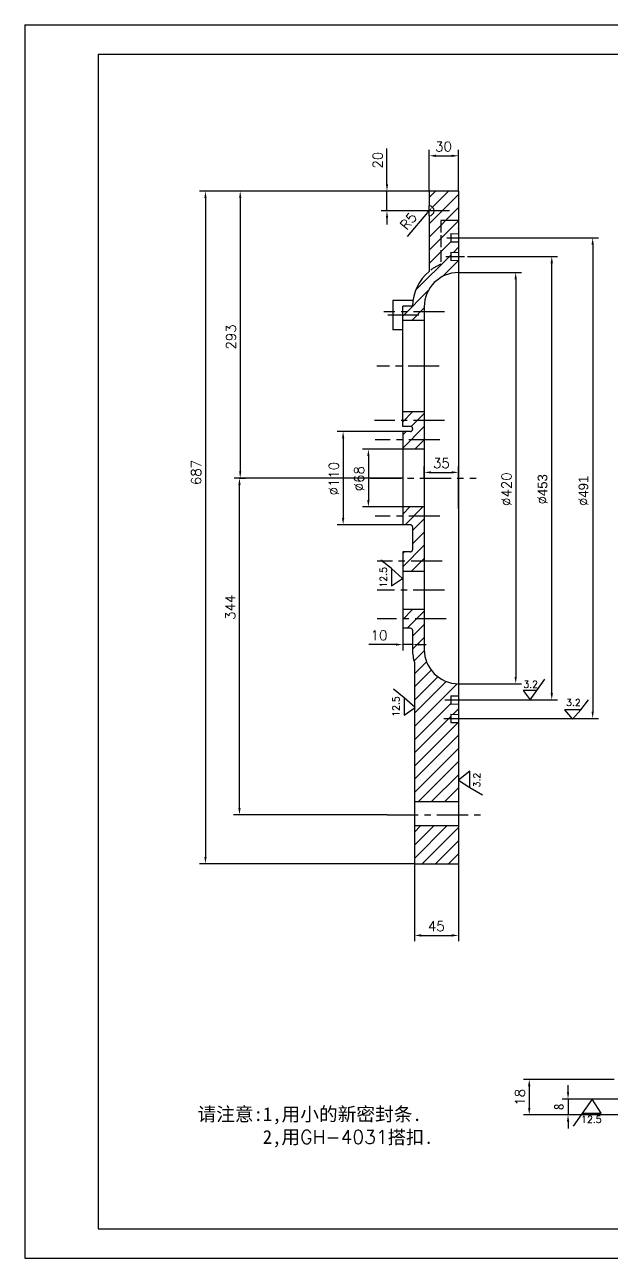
# Model space of a CAD drawing. Extents: x -1148 to 634, y -1374 to -114.
# Drawn here: x -1148 to -550, y -1374 to -114 of the extents above; entities that cross this region are included whole.
import ezdxf

# ---------------------------------------------------------------- set-up
doc = ezdxf.new("R2010")
doc.units = 0
doc.linetypes.add('ACAD_ISO02W100', pattern=[15, 12, -3])
doc.linetypes.add('CENTER', pattern=[50.8, 31.75, -6.35, 6.35, -6.35])
doc.layers.get('0').update_dxf_attribs({"linetype": 'CONTINUOUS'})
doc.layers.get('DEFPOINTS').update_dxf_attribs({"linetype": 'CONTINUOUS'})
doc.styles.add('DXF', font='txt.shx', dxfattribs={"height": 10})
doc.styles.get("Standard").update_dxf_attribs({"font": 'txt.shx', "height": 3.8})
doc.dimstyles.get("Standard").update_dxf_attribs({"dimscale": 5, "dimtxt": 4.5, "dimasz": 5.5, "dimexe": 4.25, "dimexo": 0.625, "dimgap": 2.2, "dimtad": 1, "dimdec": 4, "dimlfac": -1, "dimdsep": 46, "dimlunit": 6, "dimtxsty": 'Standard', "dimcen": 2.5, "dimclrd": 2, "dimclre": 2, "dimclrt": 2, "dimadec": 0, "dimazin": 0, "dimtfac": 1, "dimtdec": 4, "dimtmove": 0, "dimatfit": 3, "dimfxl": 1, "dimtolj": 1, "dimtzin": 0, "dimarcsym": 0})

# ---------------------------------------------------------------- blocks, each defined once
blk = doc.blocks.new('*D1')
at = {"color": 2, "linetype": 'ByBlock', "transparency": 16777216}
for p, q in [((-739.6, -576.7), (-739.6, -564.9)), ((-704.6, -607.9), (-704.6, -564.9)), ((-732.6, -570.9), (-711.6, -570.9))]:
    blk.add_line(p, q, dxfattribs=at)
for points in [[(-732.6, -569.7), (-732.6, -572), (-739.6, -570.9)], [(-711.6, -569.7), (-711.6, -572), (-704.6, -570.9)]]:
    blk.add_solid(points, dxfattribs=at)
at = {"layer": 'DEFPOINTS', "color": 0, "linetype": 'ByBlock', "transparency": 16777216}
for p in [(-739.6, -576.7), (-704.6, -570.9), (-704.6, -607.9)]:
    blk.add_point(p, dxfattribs=at)
at = {"color": 2, "linetype": 'ByBlock', "transparency": 16777216, "insert": (-722.1, -561.5), "char_height": 10, "attachment_point": 5, "style": 'DXF'}
blk.add_mtext('\\A1;35', dxfattribs=at)
blk = doc.blocks.new('*D2')
at = {"color": 2, "linetype": 'ByBlock', "transparency": 16777216}
for p, q in [((-749.6, -970.7), (-749.6, -1049.8)), ((-704.6, -970.7), (-704.6, -1049.8)), ((-742.6, -1043.8), (-711.6, -1043.8))]:
    blk.add_line(p, q, dxfattribs=at)
for points in [[(-742.6, -1042.6), (-742.6, -1045), (-749.6, -1043.8)], [(-711.6, -1042.6), (-711.6, -1045), (-704.6, -1043.8)]]:
    blk.add_solid(points, dxfattribs=at)
at = {"layer": 'DEFPOINTS', "color": 0, "linetype": 'ByBlock', "transparency": 16777216}
for p in [(-749.6, -970.7), (-704.6, -970.7), (-704.6, -1043.8)]:
    blk.add_point(p, dxfattribs=at)
at = {"color": 2, "linetype": 'ByBlock', "transparency": 16777216, "insert": (-727.3, -1034.4), "char_height": 10, "attachment_point": 5, "style": 'DXF'}
blk.add_mtext('\\A1;45', dxfattribs=at)
blk = doc.blocks.new('*D10')
at = {"color": 2, "lineweight": -2, "transparency": 16777216}
for p, q in [((-545.5, -1190.9), (-638.4, -1190.9)), ((-632.4, -1197.9), (-632.4, -1219.9)), ((-545.5, -1226.9), (-638.4, -1226.9))]:
    blk.add_line(p, q, dxfattribs=at)
at = {"color": 2, "transparency": 16777216}
for points in [[(-633.6, -1197.9), (-631.2, -1197.9), (-632.4, -1190.9)], [(-633.6, -1219.9), (-631.2, -1219.9), (-632.4, -1226.9)]]:
    blk.add_solid(points, dxfattribs=at)
at = {"layer": 'DEFPOINTS', "color": 0, "transparency": 16777216}
for p in [(-545.5, -1190.9), (-632.4, -1226.9), (-545.5, -1226.9)]:
    blk.add_point(p, dxfattribs=at)
at = {"color": 2, "transparency": 16777216, "insert": (-641.8, -1209.1), "char_height": 10, "attachment_point": 5, "rotation": 90, "style": 'DXF'}
blk.add_mtext('\\A1;18', dxfattribs=at)
blk = doc.blocks.new('*D19')
at = {"color": 2, "linetype": 'ByBlock', "transparency": 16777216}
for p, q in [((-761.6, -547.3), (-802.7, -547.3)), ((-796.7, -554.3), (-796.7, -599.2)), ((-761.6, -606.2), (-802.7, -606.2))]:
    blk.add_line(p, q, dxfattribs=at)
for points in [[(-797.8, -554.3), (-795.5, -554.3), (-796.7, -547.3)], [(-797.8, -599.2), (-795.5, -599.2), (-796.7, -606.2)]]:
    blk.add_solid(points, dxfattribs=at)
at = {"layer": 'DEFPOINTS', "color": 0, "linetype": 'ByBlock', "transparency": 16777216}
for p in [(-761.6, -547.3), (-796.7, -606.2), (-761.6, -606.2)]:
    blk.add_point(p, dxfattribs=at)
at = {"color": 2, "linetype": 'ByBlock', "transparency": 16777216, "insert": (-806.1, -577.3), "char_height": 10, "attachment_point": 5, "rotation": 90, "style": 'DXF'}
blk.add_mtext('\\A1;∅68', dxfattribs=at)
blk = doc.blocks.new('*D20')
at = {"color": 2, "linetype": 'ByBlock', "transparency": 16777216}
for p, q in [((-761.6, -529.1), (-828.5, -529.1)), ((-822.5, -536.1), (-822.5, -617.4)), ((-761.6, -624.4), (-828.5, -624.4))]:
    blk.add_line(p, q, dxfattribs=at)
for points in [[(-823.6, -536.1), (-821.3, -536.1), (-822.5, -529.1)], [(-823.6, -617.4), (-821.3, -617.4), (-822.5, -624.4)]]:
    blk.add_solid(points, dxfattribs=at)
at = {"layer": 'DEFPOINTS', "color": 0, "linetype": 'ByBlock', "transparency": 16777216}
for p in [(-761.6, -529.1), (-822.5, -624.4), (-761.6, -624.4)]:
    blk.add_point(p, dxfattribs=at)
at = {"color": 2, "linetype": 'ByBlock', "transparency": 16777216, "insert": (-831.9, -577.3), "char_height": 10, "attachment_point": 5, "rotation": 90, "style": 'DXF'}
blk.add_mtext('\\A1;∅110', dxfattribs=at)
blk = doc.blocks.new('*D21')
at = {"color": 2, "linetype": 'ByBlock', "transparency": 16777216}
for p, q in [((-704.6, -366.7), (-640.2, -366.7)), ((-646.2, -373.7), (-646.2, -779.7)), ((-704.6, -786.7), (-640.2, -786.7))]:
    blk.add_line(p, q, dxfattribs=at)
for points in [[(-647.4, -373.7), (-645.1, -373.7), (-646.2, -366.7)], [(-647.4, -779.7), (-645.1, -779.7), (-646.2, -786.7)]]:
    blk.add_solid(points, dxfattribs=at)
at = {"layer": 'DEFPOINTS', "color": 0, "linetype": 'ByBlock', "transparency": 16777216}
for p in [(-704.6, -366.7), (-704.6, -786.7), (-646.2, -786.7)]:
    blk.add_point(p, dxfattribs=at)
at = {"color": 2, "linetype": 'ByBlock', "transparency": 16777216, "insert": (-655.6, -588), "char_height": 10, "attachment_point": 5, "rotation": 90, "style": 'DXF'}
blk.add_mtext('\\A1;∅420', dxfattribs=at)
blk = doc.blocks.new('*D26')
at = {"color": 2, "linetype": 'ByBlock', "transparency": 16777216}
for p, q in [((-761.6, -730), (-761.6, -752.7)), ((-751.6, -732), (-751.6, -752.7)), ((-768.6, -746.7), (-796.1, -746.7)), ((-751.6, -746.7), (-761.6, -746.7)), ((-744.6, -746.7), (-737.6, -746.7))]:
    blk.add_line(p, q, dxfattribs=at)
for points in [[(-768.6, -745.6), (-768.6, -747.9), (-761.6, -746.7)], [(-744.6, -745.6), (-744.6, -747.9), (-751.6, -746.7)]]:
    blk.add_solid(points, dxfattribs=at)
at = {"layer": 'DEFPOINTS', "color": 0, "linetype": 'ByBlock', "transparency": 16777216}
for p in [(-761.6, -730), (-751.6, -732), (-751.6, -746.7)]:
    blk.add_point(p, dxfattribs=at)
at = {"color": 2, "linetype": 'ByBlock', "transparency": 16777216, "insert": (-785.8, -737.3), "char_height": 10, "attachment_point": 5, "style": 'DXF'}
blk.add_mtext('\\A1;10', dxfattribs=at)
blk = doc.blocks.new('*D31')
at = {"color": 2, "lineweight": -2, "transparency": 16777216}
for p, q in [((-928.5, -576.7), (-922.3, -576.7)), ((-928.3, -913.7), (-928.3, -583.7)), ((-777.4, -920.7), (-934.3, -920.7))]:
    blk.add_line(p, q, dxfattribs=at)
at = {"color": 2, "transparency": 16777216}
for points in [[(-929.5, -583.7), (-927.2, -583.7), (-928.3, -576.7)], [(-929.5, -913.7), (-927.2, -913.7), (-928.3, -920.7)]]:
    blk.add_solid(points, dxfattribs=at)
at = {"layer": 'DEFPOINTS', "color": 0, "transparency": 16777216}
for p in [(-928.5, -576.7), (-928.3, -576.7), (-777.4, -920.7)]:
    blk.add_point(p, dxfattribs=at)
at = {"color": 2, "transparency": 16777216, "insert": (-937.7, -708.7), "char_height": 10, "attachment_point": 5, "rotation": 90, "style": 'DXF'}
blk.add_mtext('\\A1;344', dxfattribs=at)
blk = doc.blocks.new('*D32')
at = {"color": 2, "lineweight": -2, "transparency": 16777216}
for p, q in [((-695.4, -350.3), (-603.4, -350.3)), ((-609.4, -796.2), (-609.4, -357.3)), ((-695.4, -803.2), (-603.4, -803.2))]:
    blk.add_line(p, q, dxfattribs=at)
at = {"color": 2, "transparency": 16777216}
for points in [[(-610.6, -357.3), (-608.2, -357.3), (-609.4, -350.3)], [(-610.6, -796.2), (-608.2, -796.2), (-609.4, -803.2)]]:
    blk.add_solid(points, dxfattribs=at)
at = {"layer": 'DEFPOINTS', "color": 0, "transparency": 16777216}
for p in [(-695.4, -350.3), (-609.4, -350.3), (-695.4, -803.2)]:
    blk.add_point(p, dxfattribs=at)
at = {"color": 2, "transparency": 16777216, "insert": (-618.8, -588.2), "char_height": 10, "attachment_point": 5, "rotation": 90, "style": 'DXF'}
blk.add_mtext('\\A1;%%c{\\f??|b0|i0|c0|p54;453}', dxfattribs=at)
blk = doc.blocks.new('*D33')
at = {"color": 2, "lineweight": -2, "transparency": 16777216}
for p, q in [((-698.6, -331.3), (-561.6, -331.3)), ((-567.6, -338.3), (-567.6, -815.2)), ((-695.8, -822.2), (-561.6, -822.2))]:
    blk.add_line(p, q, dxfattribs=at)
at = {"color": 2, "transparency": 16777216}
for points in [[(-568.8, -338.3), (-566.5, -338.3), (-567.6, -331.3)], [(-568.8, -815.2), (-566.5, -815.2), (-567.6, -822.2)]]:
    blk.add_solid(points, dxfattribs=at)
at = {"layer": 'DEFPOINTS', "color": 0, "transparency": 16777216}
for p in [(-698.6, -331.3), (-695.8, -822.2), (-567.6, -822.2)]:
    blk.add_point(p, dxfattribs=at)
at = {"color": 2, "transparency": 16777216, "insert": (-577, -589.8), "char_height": 10, "attachment_point": 5, "rotation": 90, "style": 'DXF'}
blk.add_mtext('\\A1;%%c{\\f??|b0|i0|c0|p54;491}', dxfattribs=at)
blk = doc.blocks.new('*D36')
at = {"color": 2, "lineweight": -2, "transparency": 16777216}
for p, q in [((-592.8, -1203.9), (-592.8, -1196.9)), ((-518.9, -1210.9), (-598.8, -1210.9)), ((-592.8, -1210.9), (-592.8, -1226.9)), ((-518.4, -1226.9), (-598.8, -1226.9)), ((-592.8, -1233.9), (-592.8, -1240.9))]:
    blk.add_line(p, q, dxfattribs=at)
at = {"color": 2, "transparency": 16777216}
for points in [[(-593.9, -1203.9), (-591.6, -1203.9), (-592.8, -1210.9)], [(-593.9, -1233.9), (-591.6, -1233.9), (-592.8, -1226.9)]]:
    blk.add_solid(points, dxfattribs=at)
at = {"layer": 'DEFPOINTS', "color": 0, "transparency": 16777216}
for p in [(-518.9, -1210.9), (-592.8, -1226.9), (-518.4, -1226.9)]:
    blk.add_point(p, dxfattribs=at)
at = {"color": 2, "transparency": 16777216, "insert": (-602.2, -1218.9), "char_height": 10, "attachment_point": 5, "rotation": 90, "style": 'DXF'}
blk.add_mtext('\\A1;{\\fSimSun|b0|i0|c134|p54;8}', dxfattribs=at)
blk = doc.blocks.new('*D37')
at = {"color": 2, "lineweight": -2, "transparency": 16777216}
for p, q in [((-734.6, -283.7), (-734.6, -241.5)), ((-727.6, -247.5), (-711.6, -247.5)), ((-704.6, -283.7), (-704.6, -241.5))]:
    blk.add_line(p, q, dxfattribs=at)
at = {"color": 2, "transparency": 16777216}
for points in [[(-727.6, -246.4), (-727.6, -248.7), (-734.6, -247.5)], [(-711.6, -246.4), (-711.6, -248.7), (-704.6, -247.5)]]:
    blk.add_solid(points, dxfattribs=at)
at = {"layer": 'DEFPOINTS', "color": 0, "transparency": 16777216}
for p in [(-704.6, -247.5), (-734.6, -283.7), (-704.6, -283.7)]:
    blk.add_point(p, dxfattribs=at)
at = {"color": 2, "transparency": 16777216, "insert": (-719.9, -238.1), "char_height": 10, "attachment_point": 5, "style": 'DXF'}
blk.add_mtext('\\A1;30', dxfattribs=at)
blk = doc.blocks.new('*D38')
at = {"color": 2, "lineweight": -2, "transparency": 16777216}
for p, q in [((-777.7, -276.7), (-777.7, -240.1)), ((-734.6, -283.7), (-783.7, -283.7)), ((-777.7, -303.7), (-777.7, -283.7)), ((-744, -303.7), (-783.7, -303.7)), ((-777.7, -310.7), (-777.7, -317.7))]:
    blk.add_line(p, q, dxfattribs=at)
at = {"color": 2, "transparency": 16777216}
for points in [[(-778.8, -276.7), (-776.5, -276.7), (-777.7, -283.7)], [(-778.8, -310.7), (-776.5, -310.7), (-777.7, -303.7)]]:
    blk.add_solid(points, dxfattribs=at)
at = {"layer": 'DEFPOINTS', "color": 0, "transparency": 16777216}
for p in [(-734.6, -283.7), (-777.7, -303.7), (-744, -303.7)]:
    blk.add_point(p, dxfattribs=at)
at = {"color": 2, "transparency": 16777216, "insert": (-787.1, -252), "char_height": 10, "attachment_point": 5, "rotation": 90, "style": 'DXF'}
blk.add_mtext('\\A1;20', dxfattribs=at)
blk = doc.blocks.new('*D39')
at = {"color": 2, "lineweight": -2, "transparency": 16777216}
blk.add_line((-756.8, -330.1), (-735.9, -305.3), dxfattribs=at)
at = {"color": 2, "transparency": 16777216}
blk.add_solid([(-736.8, -304.5), (-735, -306), (-731.4, -299.9)], dxfattribs=at)
at = {"layer": 'DEFPOINTS', "color": 0, "transparency": 16777216}
for p in [(-731.4, -299.9), (-734.6, -303.7)]:
    blk.add_point(p, dxfattribs=at)
at = {"color": 2, "transparency": 16777216, "insert": (-755.8, -314.3), "char_height": 10, "attachment_point": 5, "rotation": 49.8315, "style": 'DXF'}
blk.add_mtext('\\A1;R5', dxfattribs=at)
blk = doc.blocks.new('*D40')
at = {"color": 2, "lineweight": -2, "transparency": 16777216}
for p, q in [((-734.6, -283.7), (-933.6, -283.7)), ((-927.6, -290.7), (-927.6, -569.7)), ((-777.7, -576.7), (-933.6, -576.7))]:
    blk.add_line(p, q, dxfattribs=at)
at = {"color": 2, "transparency": 16777216}
for points in [[(-928.7, -290.7), (-926.4, -290.7), (-927.6, -283.7)], [(-928.7, -569.7), (-926.4, -569.7), (-927.6, -576.7)]]:
    blk.add_solid(points, dxfattribs=at)
at = {"layer": 'DEFPOINTS', "color": 0, "transparency": 16777216}
for p in [(-734.6, -283.7), (-927.6, -576.7), (-777.7, -576.7)]:
    blk.add_point(p, dxfattribs=at)
at = {"color": 2, "transparency": 16777216, "insert": (-937, -432.6), "char_height": 10, "attachment_point": 5, "rotation": 90, "style": 'DXF'}
blk.add_mtext('\\A1;293', dxfattribs=at)
blk = doc.blocks.new('*D41')
at = {"color": 2, "lineweight": -2, "transparency": 16777216}
for p, q in [((-734.6, -283.7), (-969.1, -283.7)), ((-963.1, -290.7), (-963.1, -963.7)), ((-749.6, -970.7), (-969.1, -970.7))]:
    blk.add_line(p, q, dxfattribs=at)
at = {"color": 2, "transparency": 16777216}
for points in [[(-964.2, -290.7), (-961.9, -290.7), (-963.1, -283.7)], [(-964.2, -963.7), (-961.9, -963.7), (-963.1, -970.7)]]:
    blk.add_solid(points, dxfattribs=at)
at = {"layer": 'DEFPOINTS', "color": 0, "transparency": 16777216}
for p in [(-734.6, -283.7), (-963.1, -970.7), (-749.6, -970.7)]:
    blk.add_point(p, dxfattribs=at)
at = {"color": 2, "transparency": 16777216, "insert": (-972.5, -571), "char_height": 10, "attachment_point": 5, "rotation": 90, "style": 'DXF'}
blk.add_mtext('\\A1;687', dxfattribs=at)

msp = doc.modelspace()

# ---------------------------------------------------------------- hatches: boundary and pattern name
h = msp.add_hatch()
h.set_pattern_fill('ANSI31', color=256, scale=3, style=0)
h.paths.add_polyline_path([(-734.60247, -308.74945), (-734.60247, -365.56934, -0.0749564965), (-722.60247, -358.33286), (-722.60247, -313.74945), (-704.60247, -313.74945), (-704.60247, -283.74945), (-734.60247, -283.74945), (-734.60247, -298.74945, -1)])
h.paths.add_polyline_path([(-722.60247, -358.33286, 0.0749564965), (-734.60247, -365.56934, 0.2187476887), (-751.59561, -400.94629), (-761.60247, -400.94629), (-761.60247, -407.00847), (-739.60247, -407.00847), (-739.60247, -401.74945, -0.4142135624), (-704.60247, -366.74945), (-704.60247, -354.29945), (-712.60247, -354.54945), (-712.60247, -346.04945), (-704.60247, -346.29945), (-704.60247, -335.29945), (-712.60247, -335.54945), (-712.60247, -327.04945), (-704.60247, -327.29945), (-704.60247, -313.74945), (-722.60247, -313.74945)])
h.paths.add_polyline_path([(-739.60247, -415.66872), (-739.60247, -407.00847), (-761.60247, -407.00847), (-761.60247, -415.66872)])
h.paths.add_polyline_path([(-761.60247, -509.19947), (-761.60247, -517.85972), (-739.60247, -517.85972), (-739.60247, -509.19947)])
h.paths.add_polyline_path([(-739.60247, -537.7783), (-739.60247, -517.85972), (-761.60247, -517.85972), (-761.60247, -523.9219), (-753.60247, -523.9219, -0.4142135624), (-751.60247, -525.9219), (-751.60247, -527.11805, -0.4142135624), (-753.60247, -529.11805), (-761.60247, -529.11805), (-761.60247, -537.7783)])
h.paths.add_polyline_path([(-739.60247, -547.30458), (-739.60247, -537.7783), (-761.60247, -537.7783), (-761.60247, -547.30458)])
h.paths.add_polyline_path([(-739.60247, -615.72059), (-739.60247, -606.19431), (-761.60247, -606.19431), (-761.60247, -615.72059)])
h.paths.add_polyline_path([(-751.60247, -650.09366, -0.4142135624), (-753.60247, -652.09366), (-761.60247, -652.09366), (-761.60247, -661.61994), (-739.60247, -661.61994), (-739.60247, -615.72059), (-761.60247, -615.72059), (-761.60247, -624.38084), (-753.60247, -624.38084, -0.4142135624), (-751.60247, -626.38084)])
h.paths.add_polyline_path([(-739.60247, -672.17226), (-739.60247, -661.61994), (-761.60247, -661.61994), (-761.60247, -672.17226)])
h.paths.add_polyline_path([(-761.60247, -711.0648), (-761.60247, -720.50966), (-739.60247, -720.50966), (-739.60247, -711.0648)])
h.paths.add_polyline_path([(-749.60247, -810.483), (-749.00853, -811.01078), (-749.60247, -811.41933), (-749.60247, -907.49945), (-704.60247, -907.49945), (-704.60247, -826.19945), (-712.60247, -826.44945), (-712.60247, -817.94945), (-704.60247, -818.19945), (-704.60247, -807.19945), (-712.60247, -807.44945), (-712.60247, -798.94945), (-704.60247, -799.19945), (-704.60247, -786.74945, -0.4142135624), (-739.60247, -751.74945), (-739.60247, -720.50966), (-761.60247, -720.50966), (-761.60247, -730.03594), (-753.60247, -730.03594, -0.4142135624), (-751.60247, -732.03594), (-751.60247, -751.74945, 0.0733246173), (-749.60247, -765.31411)])
h.paths.add_polyline_path([(-749.60247, -931.99945), (-749.60247, -970.74945), (-704.60247, -970.74945), (-704.60247, -931.99945)])

# ---------------------------------------------------------------- linework, layer by layer
at = {"color": 2}
for p, q in [((-1147.68865, -113.60726), (634.31135, -113.60726)), ((-1147.68865, -113.60726), (-1147.68865, -1373.60726)), ((-1147.68865, -1373.60726), (634.31135, -1373.60726))]:
    msp.add_line(p, q, dxfattribs=at)
at = {"color": 4}
for p, q in [((-1072.68865, -143.60726), (-1072.68865, -1343.60726)), ((-1072.68865, -143.60726), (604.31135, -143.60726)), ((-734.60247, -283.74945), (-734.60247, -298.74945)), ((-704.60247, -283.74945), (-734.60247, -283.74945)), ((-704.60247, -283.74945), (-704.60247, -970.74945)), ((-734.60247, -308.74945), (-734.60247, -365.56934)), ((-712.60247, -327.04945), (-712.60247, -335.54945)), ((-712.60247, -327.04945), (-704.60247, -327.29945)), ((-712.60247, -335.54945), (-704.60247, -335.29945)), ((-712.60247, -346.04945), (-704.60247, -346.29945)), ((-712.60247, -346.04945), (-712.60247, -354.54945)), ((-712.60247, -354.54945), (-704.60247, -354.29945)), ((-771.60247, -395.45113), (-771.60247, -425.45113)), ((-751.17855, -395.45113), (-771.60247, -395.45113)), ((-751.59561, -400.94629), (-761.60247, -400.94629)), ((-761.60247, -523.9219), (-761.60247, -400.94629)), ((-739.60247, -401.74945), (-739.60247, -751.74945)), ((-739.60247, -415.66872), (-761.60247, -415.66872)), ((-761.60247, -425.45113), (-771.60247, -425.45113)), ((-739.60247, -509.19947), (-761.60247, -509.19947)), ((-753.60247, -523.9219), (-761.60247, -523.9219)), ((-761.60247, -529.11805), (-761.60247, -624.38084)), ((-753.60247, -529.11805), (-761.60247, -529.11805)), ((-751.60247, -525.9219), (-751.60247, -527.11805)), ((-739.60247, -547.30458), (-761.60247, -547.30458)), ((-739.60247, -606.19431), (-761.60247, -606.19431)), ((-753.60247, -624.38084), (-761.60247, -624.38084)), ((-751.60247, -626.38084), (-751.60247, -650.09366)), ((-761.60247, -652.09366), (-761.60247, -730.03594)), ((-753.60247, -652.09366), (-761.60247, -652.09366)), ((-739.60247, -672.17226), (-761.60247, -672.17226)), ((-739.60247, -711.0648), (-761.60247, -711.0648)), ((-753.60247, -730.03594), (-761.60247, -730.03594)), ((-751.60247, -732.03594), (-751.60247, -751.74945)), ((-749.60247, -765.31411), (-749.60247, -970.74945)), ((-712.60247, -798.94945), (-712.60247, -807.44945)), ((-712.60247, -798.94945), (-704.60247, -799.19945)), ((-712.60247, -807.44945), (-704.60247, -807.19945)), ((-712.60247, -817.94945), (-704.60247, -818.19945)), ((-712.60247, -817.94945), (-712.60247, -826.44945)), ((-712.60247, -826.44945), (-704.60247, -826.19945)), ((-704.60247, -907.49945), (-749.60247, -907.49945)), ((-704.60247, -931.99945), (-749.60247, -931.99945)), ((-749.60247, -970.74945), (-704.60247, -970.74945)), ((-1072.68865, -1343.60726), (604.31135, -1343.60726))]:
    msp.add_line(p, q, dxfattribs=at)
for p, q in [((-734.60247, -308.74945), (-734.60247, -298.74945)), ((-713.96173, -303.74945), (-743.96173, -303.74945)), ((-704.60247, -313.74945), (-722.60247, -313.74945)), ((-772.96418, -669.18816), (-783.92488, -660.41372)), ((-760.1567, -801.10433), (-771.11741, -792.32989)), ((-624.72724, -793.76106), (-616.51018, -782.1864)), ((-579.8271, -813.24677), (-571.92946, -803.26822)), ((-692.96669, -892.87505), (-680.21769, -900.34098)), ((-568.25002, -1211.14941), (-587.46255, -1238.63971)), ((-559.09452, -1225.34014), (-568.25002, -1211.14941)), ((-578.16769, -1225.34014), (-559.09452, -1225.34014))]:
    msp.add_line(p, q)
at = {"linetype": 'ACAD_ISO02W100'}
msp.add_line((-722.60247, -313.74945), (-722.60247, -358.33286), dxfattribs=at)
at = {"linetype": 'CENTER'}
for p, q in [((-716.60172, -331.29945), (-698.60251, -331.29945)), ((-717.66416, -350.29945), (-698.60251, -350.29945)), ((-745.22721, -410.45113), (-781.02508, -410.45113)), ((-718.83814, -407.00847), (-780.84546, -407.00847)), ((-724.41678, -462.43409), (-788.10184, -462.43409)), ((-718.83814, -517.85972), (-790.58335, -517.85972)), ((-723.61893, -537.7783), (-789.89217, -537.7783)), ((-794.82205, -576.74945), (-686.50237, -576.74945)), ((-723.61893, -615.72059), (-789.89217, -615.72059)), ((-721.38121, -661.61994), (-787.72415, -661.61994)), ((-719.05203, -691.0648), (-787.64302, -691.0648)), ((-717.15049, -720.50966), (-787.72415, -720.50966)), ((-718.71939, -803.19945), (-695.40794, -803.19945)), ((-719.78184, -822.19945), (-695.76209, -822.19945)), ((-777.42315, -920.74945), (-677.04917, -920.74945))]:
    msp.add_line(p, q, dxfattribs=at)
at = {"color": 2, "linetype": 'ByBlock'}
for p, q in [((-839.51552, -576.74945), (-886.09719, -576.74945)), ((-761.60247, -576.74945), (-793.70784, -576.74945))]:
    msp.add_line(p, q, dxfattribs=at)
for points in [[(-761.81601, -679.09461), (-772.96418, -669.18816), (-772.96418, -686.76312)], [(-631.36319, -803.07171), (-624.72724, -793.76106), (-638.4433, -793.76106)], [(-749.00853, -811.01078), (-760.1567, -801.10433), (-760.1567, -818.67929)], [(-588.28498, -822.87664), (-579.8271, -813.24677), (-596.32331, -813.24677)], [(-704.5627, -885.20654), (-692.96669, -892.87505), (-692.96669, -876.19526)]]:
    msp.add_lwpolyline(points, close=True)
at = {"color": 4}
for centre, radius, start, end in [((-734.60247, -303.74945), 5, 270, 90), ((-704.60247, -401.74945), 47, 129.66501291, 179.0208565), ((-704.60247, -401.74945), 35, 90, 180), ((-753.60247, -525.9219), 2, 0, 90), ((-753.60247, -527.11805), 2, 270, 0), ((-753.60247, -626.38084), 2, 360, 90), ((-753.60247, -650.09366), 2, 270, 0), ((-753.60247, -732.03594), 2, 360, 90), ((-704.60247, -751.74945), 47, 180, 196.77474426), ((-704.60247, -751.74945), 35, 180, 270)]:
    msp.add_arc(centre, radius, start, end, dxfattribs=at)
at = {"linetype": 'ACAD_ISO02W100'}
msp.add_arc((-704.60247, -401.74945), 47, 112.51831413, 129.66501291, dxfattribs=at)
at = {"color": 4}
for p in [(-704.60247, -321.74945), (-761.60247, -576.74945)]:
    msp.add_point(p, dxfattribs=at)

# ---------------------------------------------------------------- texts
at = {"color": 2, "linetype": 'ByBlock', "char_height": 7, "attachment_point": 5, "rotation": 90, "style": 'DXF'}
for s, insert in [('12.5', (-781.32253, -678.13243)), ('12.5', (-768.51505, -810.0486)), ('3.2', (-685.92315, -885.10053))]:
    msp.add_mtext(s, dxfattribs=dict(at, insert=insert))
at = {"color": 2, "linetype": 'ByBlock', "char_height": 7, "attachment_point": 5, "style": 'DXF'}
for s, insert in [('3.2', (-630.93634, -787.32774)), ('3.2', (-587.3228, -805.95024)), ('12.5', (-568.93587, -1231.6054))]:
    msp.add_mtext(s, dxfattribs=dict(at, insert=insert))
at = {"insert": (-971.19682, -1219.33167), "char_height": 10, "width": 311.2674, "attachment_point": 1, "style": 'DXF'}
msp.add_mtext('{\\fSimSun|b0|i0|c134|p54;\\H1.4x;请注意:1,用小的新密封条.\\P       2,用\\Ftxt.shx|c0;GH-4031\\fSimSun|b0|i0|c134|p54;\\H0.974x;搭扣.}', dxfattribs=at)

# ---------------------------------------------------------------- dimensions: what is measured, and where the dimension line sits
for base, p1, p2, picture, middle in [((-704.60247, -247.52203), (-734.60247, -283.74945), (-704.60247, -283.74945), '*D37', (-719.89207, -247.52203)), ((-704.60247, -570.86949), (-739.60247, -576.74945), (-704.60247, -607.86392), '*D1', (-722.10247, -570.86949)), ((-751.60247, -746.73486), (-761.60247, -730.03594), (-751.60247, -732.03594), '*D26', (-785.8358, -746.73486)), ((-704.60247, -1043.79582), (-749.60247, -970.74945), (-704.60247, -970.74945), '*D2', (-727.31406, -1043.79582))]:
    dim = msp.add_linear_dim(base=base, p1=p1, p2=p2, dimstyle='Standard', override={"dimscale": 2, "dimtxt": 6.5, "dimasz": 3.5, "dimexe": 3, "dimexo": 0, "dimlunit": 2, "dimtxsty": 'DXF', "dimtfac": 5, "dimatfit": 1, "dimtzin": 8})
    dim.commit()
    dim.dimension.update_dxf_attribs({"geometry": picture, "text_midpoint": middle, "dimtype": 160})
for base, p1, p2, picture, middle in [((-777.65692, -303.74945), (-734.60247, -283.74945), (-743.96173, -303.74945), '*D38', (-777.65692, -252.01611)), ((-963.0539, -970.74945), (-734.60247, -283.74945), (-749.60247, -970.74945), '*D41', (-963.0539, -571.03259)), ((-927.57051, -576.74945), (-734.60247, -283.74945), (-777.65516, -576.74945), '*D40', (-927.57051, -432.5755)), ((-928.34285, -576.74945), (-777.42315, -920.74945), (-928.46516, -576.74945), '*D31', (-928.34285, -708.71351))]:
    dim = msp.add_linear_dim(base=base, p1=p1, p2=p2, angle=90, dimstyle='Standard', override={"dimscale": 2, "dimtxt": 6.5, "dimasz": 3.5, "dimexe": 3, "dimexo": 0, "dimlunit": 2, "dimtxsty": 'DXF', "dimtfac": 5, "dimatfit": 1, "dimtzin": 8})
    dim.commit()
    dim.dimension.update_dxf_attribs({"geometry": picture, "text_midpoint": middle, "dimtype": 160})
dim = msp.add_radius_dim(center=(-734.60247, -303.74945), mpoint=(-731.37728, -299.92869), dimstyle='Standard', override={"dimscale": 2, "dimtxt": 6.5, "dimasz": 3.5, "dimexe": 3, "dimexo": 0, "dimlunit": 2, "dimtxsty": 'DXF', "dimtfac": 5, "dimtmove": 1, "dimatfit": 1, "dimtzin": 8})
dim.commit()
dim.dimension.update_dxf_attribs({"geometry": '*D39', "text_midpoint": (-748.62129, -320.35699), "dimtype": 164})
for base, p1, p2, text, picture, middle in [((-567.64653, -822.19945), (-698.60251, -331.29945), (-695.76209, -822.19945), '%%c{\\f??|b0|i0|c0|p54;491}', '*D33', (-567.64653, -589.7516)), ((-609.38742, -350.29945), (-695.40794, -803.19945), (-695.40794, -350.29945), '%%c{\\f??|b0|i0|c0|p54;453}', '*D32', (-609.38742, -588.16024)), ((-646.24931, -786.74945), (-704.60247, -366.74945), (-704.60247, -786.74945), '%%c<>', '*D21', (-646.24931, -588.00836)), ((-822.47884, -624.38084), (-761.60247, -529.11805), (-761.60247, -624.38084), '%%c110', '*D20', (-822.47884, -577.30376)), ((-796.66598, -606.19431), (-761.60247, -547.30458), (-761.60247, -606.19431), '%%c68', '*D19', (-796.66598, -577.30376)), ((-632.38897, -1226.91884), (-545.48576, -1190.91884), (-545.48576, -1226.91884), '18', '*D10', (-632.38897, -1209.14563))]:
    dim = msp.add_linear_dim(base=base, p1=p1, p2=p2, angle=90, text=text, dimstyle='Standard', override={"dimscale": 2, "dimtxt": 6.5, "dimasz": 3.5, "dimexe": 3, "dimexo": 0, "dimlunit": 2, "dimtxsty": 'DXF', "dimtfac": 5, "dimatfit": 1, "dimtzin": 8})
    dim.commit()
    dim.dimension.update_dxf_attribs({"geometry": picture, "text_midpoint": middle, "dimtype": 160})
at = {"color": 4}
dim = msp.add_linear_dim(base=(-592.77134, -1226.91884), p1=(-518.88576, -1210.91884), p2=(-518.38576, -1226.91884), angle=90, text='{\\fSimSun|b0|i0|c134|p54;8}', dimstyle='Standard', override={"dimscale": 2, "dimtxt": 6.5, "dimasz": 3.5, "dimexe": 3, "dimexo": 0, "dimlunit": 2, "dimtxsty": 'DXF', "dimtfac": 5, "dimatfit": 1, "dimtzin": 8}, dxfattribs=at)
dim.commit()
dim.dimension.update_dxf_attribs({"geometry": '*D36', "text_midpoint": (-592.77134, -1218.91884), "dimtype": 160})

doc.saveas('drawing.dxf')
